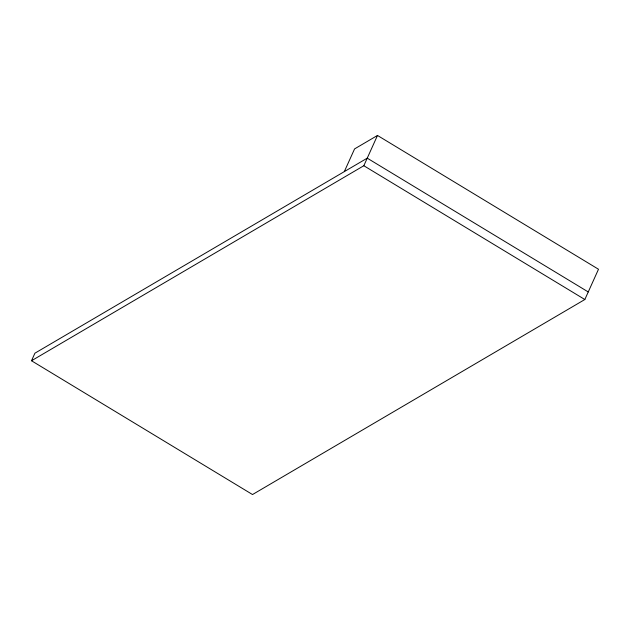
<?xml version="1.0" encoding="UTF-8"?>
<svg xmlns="http://www.w3.org/2000/svg" width="630" height="630" viewBox="0 0 630 630"><rect width="100%" height="100%" fill="white"/><g stroke="black" fill="none" stroke-linecap="round" stroke-linejoin="round"><path stroke-width="0.94" d="M344.319 171.612L354.572 148.908L377.488 135.458L598.5 269.246L584.837 299.518L252.512 494.542L31.5 360.754L34.918 353.186L367.243 158.161L588.247 291.95M31.5 360.754L363.825 165.729L377.488 135.458M363.825 165.729L584.837 299.518"/></g></svg>
